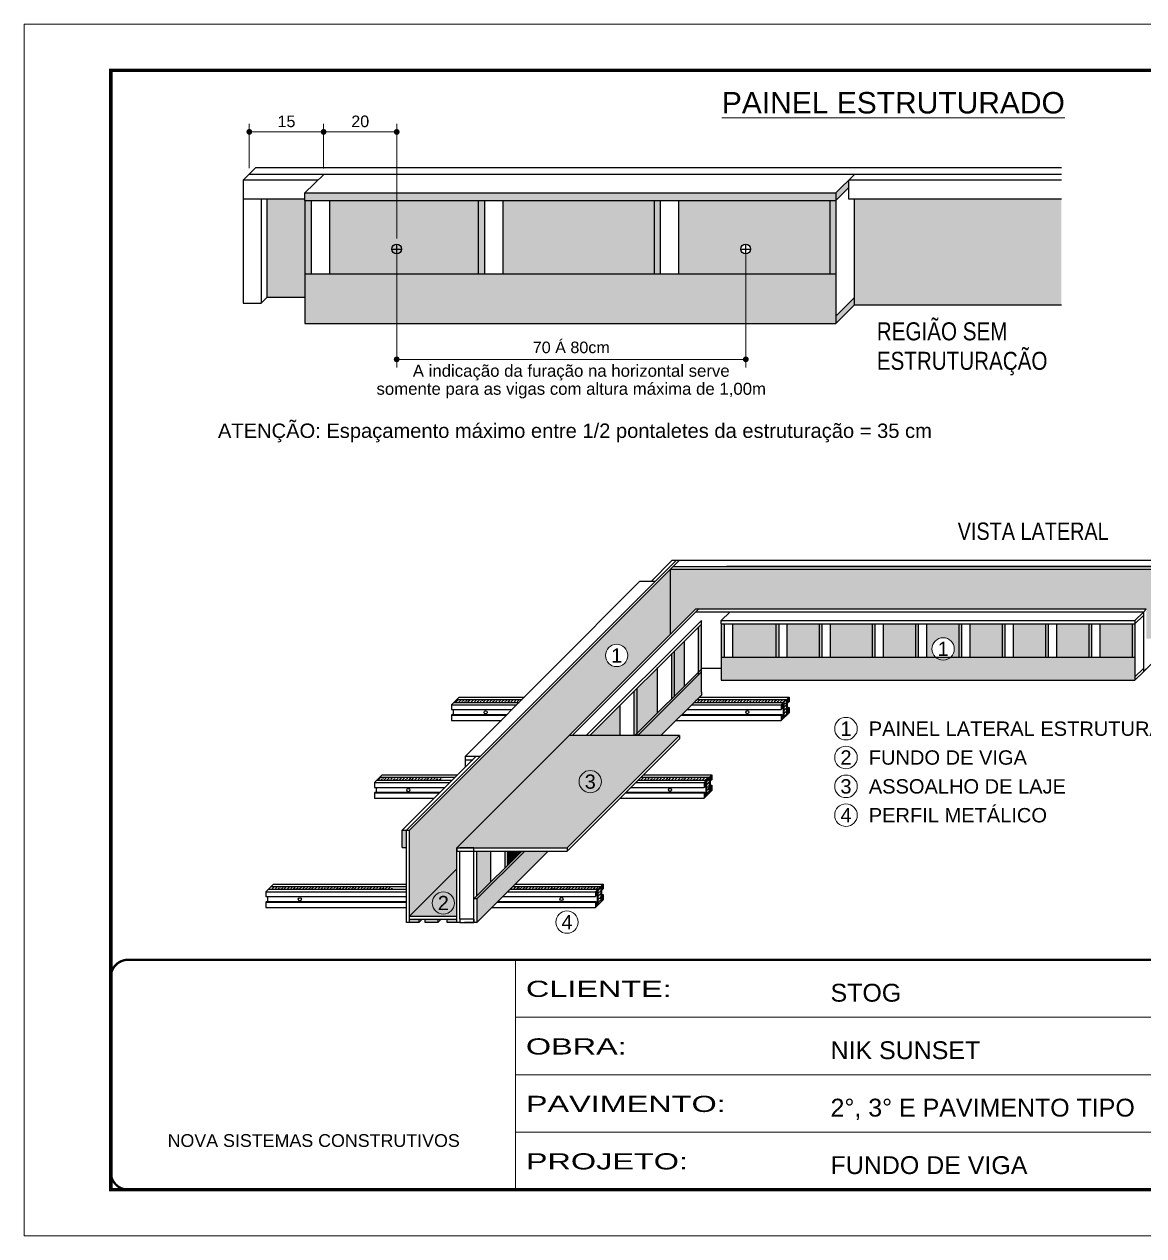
# Model space of a CAD drawing. Header units: millimetres. Extents: x 2437 to 8691, y -1523 to 4121.
# Drawn here: x 7192 to 8162, y 3071 to 4121 of the extents above; entities that cross this region are included whole.
import ezdxf
from ezdxf.enums import TextEntityAlignment as Align

# ---------------------------------------------------------------- set-up
doc = ezdxf.new("R2010")
doc.units = ezdxf.units.MM
doc.linetypes.add('CONTINUO', pattern=[0])
doc.linetypes.add('DASHED', pattern=[0.75, 0.5, -0.25])
for name, color, linetype, lineweight in [('CARIMBO', 255, 'Continuous', 9), ('Demarcação 1', 251, 'Continuous', 9), ('Folhas', 255, 'Continuous', 9), ('SARRAFO DE PRESSAO', 251, 'DASHED', 9)]:
    doc.layers.add(name, color=color, linetype=linetype, lineweight=lineweight)
doc.layers.add('COTA', color=241, linetype='Continuous')
doc.layers.add('Demarcação 2', color=254, linetype='Continuous', lineweight=9, true_color=0xe0e0e0)
doc.styles.add('ARIAL', font='arial.ttf')
doc.styles.add('CESAR1', font='arial.ttf', dxfattribs={"oblique": 15})
doc.styles.get("Standard").update_dxf_attribs({"font": 'arial.ttf'})
doc.styles.add('Tecnologia', font='')
doc.styles.add('texto', font='ARIALN.TTF')
doc.styles.get('Tecnologia').set_extended_font_data('Forgotten Futurist')
doc.dimstyles.new('1x', dxfattribs={"dimtxt": 10, "dimasz": 5, "dimexe": 7, "dimexo": 5, "dimgap": 4, "dimtad": 1, "dimdec": 1, "dimdsep": 46, "dimtxsty": 'Standard', "dimblk": 'DOT', "dimcen": 0.09, "dimclrd": 4, "dimclre": 4, "dimclrt": 2, "dimadec": 0, "dimazin": 2, "dimtfac": 1, "dimtdec": 1, "dimtmove": 0, "dimatfit": 3, "dimldrblk": 'DOT', "dimfxl": 1, "dimtolj": 1, "dimtzin": 0, "dimlwd": 9, "dimlwe": 9, "dimarcsym": 0})
pattern_1 = [(45, (4984.8396, 51760.1277), (0.99436891, 3.64601934), [4.6875, -0.9375, 0, -0.9375])]

# ---------------------------------------------------------------- blocks, each defined once
blk = doc.blocks.new('9999999999')
at = {"color": 30, "linetype": 'CONTINUO'}
for p, q in [((98564.6, 34230.2), (98564.6, 34429.4)), ((98564.6, 34379.6), (99584, 34379.6)), ((98564.6, 34329.8), (99488, 34329.8)), ((98564.6, 34280), (99488, 34280))]:
    blk.add_line(p, q, dxfattribs=at)
at = {"color": 30, "linetype": 'CONTINUO', "const_width": 2}
blk.add_lwpolyline([(99584, 34230.2), (99584, 34414.4, 0.414214), (99569, 34429.4), (98229, 34429.4, 0.414214), (98214, 34414.4), (98214, 34245.2, 0.414214), (98229, 34230.2), (99584, 34230.2)], format="xyb", dxfattribs=at)
at = {"layer": 'Folhas'}
blk.add_lwpolyline([(98139, 34190.2), (99624, 34190.2), (99624, 35240.2), (98139, 35240.2)], close=True, dxfattribs=at)
at = {"layer": 'Folhas', "color": 30, "const_width": 3}
blk.add_lwpolyline([(98214, 34230.2), (99584, 34230.2), (99584, 35200.2), (98214, 35200.2)], close=True, dxfattribs=at)
at = {"color": 7, "linetype": 'Continuous', "ltscale": 5, "style": 'ARIAL'}
for s, height, p in [('STOG', 15.48, (98837.7, 34393.1)), ('NIK SUNSET', 15.48, (98837.7, 34343.3)), ('2°, 3° E PAVIMENTO TIPO', 15.483, (98837.7, 34293.5)), ('NOVA SISTEMAS CONSTRUTIVOS', 11.059, (98263.2, 34267.2)), ('FUNDO DE VIGA', 15.483, (98837.7, 34243.7))]:
    blk.add_text(s, height=height, dxfattribs=at).set_placement(p)
at = {"layer": 'Folhas', "color": 7, "style": 'Tecnologia', "width": 1.5}
for s, p in [('CLIENTE:', (98573.7, 34397.2)), ('OBRA:', (98573.7, 34347.3)), ('PAVIMENTO:', (98573.7, 34297.5)), ('PROJETO:', (98573.7, 34247.7))]:
    blk.add_text(s, height=14, dxfattribs=at).set_placement(p)
blk = doc.blocks.new('_Dot')
at = {"color": 0, "linetype": 'ByBlock', "lineweight": -2}
blk.add_line((-0.5, 0), (-1, 0), dxfattribs=at)
at = {"color": 0, "linetype": 'ByBlock', "const_width": 0.5}
blk.add_lwpolyline([(-0.25, 0, 1), (0.25, 0, 1)], format="xyb", close=True, dxfattribs=at)
blk = doc.blocks.new('*D5')
at = {"layer": 'COTA', "color": 4, "lineweight": 9, "transparency": 16777216}
for p, q in [((7387.4, 3996.1), (7387.4, 4034.5)), ((7451.8, 3995.7), (7451.8, 4034.5)), ((7392.4, 4027.5), (7446.8, 4027.5))]:
    blk.add_line(p, q, dxfattribs=at)
at = {"layer": 'Defpoints', "color": 0, "transparency": 16777216}
for p in [(7451.8, 4027.5), (7387.4, 3991.1), (7451.8, 3990.7)]:
    blk.add_point(p, dxfattribs=at)
at = {"layer": 'COTA', "color": 4, "lineweight": 9, "transparency": 16777216, "xscale": 5, "yscale": 5, "zscale": 5, "rotation": 180}
blk.add_blockref('_Dot', (7387.4, 4027.5), dxfattribs=at)
at = {"layer": 'COTA', "color": 4, "lineweight": 9, "transparency": 16777216, "xscale": 5, "yscale": 5, "zscale": 5}
blk.add_blockref('_Dot', (7451.8, 4027.5), dxfattribs=at)
at = {"layer": 'COTA', "color": 2, "transparency": 16777216, "insert": (7419.6, 4036.6), "char_height": 10, "attachment_point": 5}
blk.add_mtext('\\A1;15', dxfattribs=at)
blk = doc.blocks.new('*D6')
at = {"layer": 'COTA', "color": 4, "lineweight": 9, "transparency": 16777216}
for p, q in [((7451.8, 3995.7), (7451.8, 4034.5)), ((7515.1, 3935.2), (7515.1, 4034.5)), ((7456.8, 4027.5), (7510.1, 4027.5))]:
    blk.add_line(p, q, dxfattribs=at)
at = {"layer": 'Defpoints', "color": 0, "transparency": 16777216}
for p in [(7515.1, 4027.5), (7451.8, 3990.7), (7515.1, 3930.2)]:
    blk.add_point(p, dxfattribs=at)
at = {"layer": 'COTA', "color": 4, "lineweight": 9, "transparency": 16777216, "xscale": 5, "yscale": 5, "zscale": 5, "rotation": 180}
blk.add_blockref('_Dot', (7451.8, 4027.5), dxfattribs=at)
at = {"layer": 'COTA', "color": 4, "lineweight": 9, "transparency": 16777216, "xscale": 5, "yscale": 5, "zscale": 5}
blk.add_blockref('_Dot', (7515.1, 4027.5), dxfattribs=at)
at = {"layer": 'COTA', "color": 2, "transparency": 16777216, "insert": (7483.5, 4036.6), "char_height": 10, "attachment_point": 5}
blk.add_mtext('\\A1;20', dxfattribs=at)
blk = doc.blocks.new('*D7')
at = {"layer": 'COTA', "color": 4, "lineweight": 9, "transparency": 16777216}
for p, q in [((7515.1, 3925.2), (7515.1, 3823.4)), ((7817.6, 3925.2), (7817.6, 3823.4)), ((7520.1, 3830.4), (7812.6, 3830.4))]:
    blk.add_line(p, q, dxfattribs=at)
at = {"layer": 'Defpoints', "color": 0, "transparency": 16777216}
for p in [(7515.1, 3930.2), (7817.6, 3930.2), (7817.6, 3830.4)]:
    blk.add_point(p, dxfattribs=at)
at = {"layer": 'COTA', "color": 4, "lineweight": 9, "transparency": 16777216, "xscale": 5, "yscale": 5, "zscale": 5, "rotation": 180}
blk.add_blockref('_Dot', (7515.1, 3830.4), dxfattribs=at)
at = {"layer": 'COTA', "color": 4, "lineweight": 9, "transparency": 16777216, "xscale": 5, "yscale": 5, "zscale": 5}
blk.add_blockref('_Dot', (7817.6, 3830.4), dxfattribs=at)
at = {"layer": 'COTA', "color": 2, "transparency": 16777216, "insert": (7666.4, 3840.7), "char_height": 10, "attachment_point": 5}
blk.add_mtext('\\A1;70 Á 80cm', dxfattribs=at)

msp = doc.modelspace()

# ---------------------------------------------------------------- hatches: boundary and pattern name
for points in [[(7907.03, 3979.46), (7907.03, 3985.83), (7895.68, 3974.58), (7895.68, 3968.2)], [(7738.08, 3904.49), (7743.4, 3904.49), (7743.4, 3968.2), (7738.08, 3968.2)], [(7523.54, 3422.32), (7519.88, 3422.32), (7519.88, 3407.46), (7523.54, 3407.46)]]:
    msp.add_hatch(color=256).paths.add_polyline_path(points)
at = {"linetype": 'ByBlock', "ltscale": 2}
for points in [[(7895.68, 3974.58), (7435.62, 3974.58), (7435.62, 3968.2), (7895.68, 3968.2)], [(7435.51, 3904.49), (7440.84, 3904.49), (7440.84, 3968.09), (7435.51, 3968.09)], [(7585.69, 3904.49), (7591.02, 3904.49), (7591.02, 3968.09), (7585.69, 3968.09)], [(7776.64, 3557), (7779, 3559.35), (7779, 3600.79), (7776.64, 3598.44)], [(7796.29, 3572.23), (7798.73, 3572.23), (7798.73, 3600.95), (7796.29, 3600.95)], [(7843.57, 3572.23), (7846.01, 3572.23), (7846.01, 3600.95), (7843.57, 3600.95)], [(7881.1, 3572.23), (7883.54, 3572.23), (7883.54, 3600.95), (7881.1, 3600.95)], [(7927.04, 3572.23), (7929.48, 3572.23), (7929.48, 3600.95), (7927.04, 3600.95)], [(7964.57, 3572.23), (7967.01, 3572.23), (7967.01, 3600.95), (7964.57, 3600.95)], [(8002.1, 3572.23), (8004.54, 3572.23), (8004.54, 3600.95), (8002.1, 3600.95)], [(8039.64, 3572.23), (8042.08, 3572.23), (8042.08, 3600.95), (8039.64, 3600.95)], [(8077.17, 3572.23), (8079.61, 3572.23), (8079.61, 3600.95), (8077.17, 3600.95)], [(8114.7, 3572.23), (8117.14, 3572.23), (8117.14, 3600.95), (8114.7, 3600.95)], [(8152.24, 3572.23), (8154.68, 3572.23), (8154.68, 3600.95), (8152.24, 3600.95)], [(7753.31, 3536.14), (7755.66, 3538.49), (7755.66, 3577.78), (7753.31, 3575.43)], [(7776.75, 3557.1), (7776.75, 3559.58), (7723.36, 3506.19), (7723.36, 3504.3), (7723.94, 3504.3)], [(7723.25, 3545.04), (7720.9, 3542.69), (7720.9, 3504.19), (7723.25, 3504.19)], [(7626.08, 3404.17), (7623.52, 3404.17), (7582.06, 3362.71), (7584.63, 3362.71)], [(7608.87, 3389.52), (7611.23, 3391.88), (7611.23, 3404.06), (7608.87, 3404.06)]]:
    msp.add_hatch(color=256, dxfattribs=at).paths.add_polyline_path(points)
h = msp.add_hatch(color=256)
h.paths.add_polyline_path([(7895.68, 3867.95), (7895.68, 3861.57), (7911.9, 3877.66), (7911.9, 3884.04)])
h.paths.add_polyline_path([(7890.35, 3904.49), (7895.68, 3904.49), (7895.68, 3968.2), (7890.35, 3968.2)])
at = {"linetype": 'Continuous', "ltscale": 1.5}
h = msp.add_hatch(dxfattribs=at)
h.set_pattern_fill('ANSI36', color=256, scale=15, style=0)
h.set_pattern_definition(pattern_1)
h.paths.add_polyline_path([(7567.31, 3535.62), (7564.8, 3533.11), (7621.37, 3533.11), (7623.86, 3535.62)])
h = msp.add_hatch(dxfattribs=at)
h.set_pattern_fill('ANSI36', color=256, scale=15, style=0)
h.set_pattern_definition(pattern_1)
h.paths.add_polyline_path([(7853, 3535.62), (7775.27, 3535.62), (7772.76, 3533.11), (7850.49, 3533.11)])
h.paths.add_polyline_path([(7853, 3535.62), (7850.49, 3533.11), (7850.49, 3519.5), (7853, 3522)])
h = msp.add_hatch(dxfattribs=at)
h.set_pattern_fill('ANSI36', color=256, scale=15, style=0)
h.set_pattern_definition(pattern_1)
h.paths.add_polyline_path([(7500.33, 3468.25), (7497.82, 3465.74), (7554.39, 3465.74), (7556.88, 3468.25)])
h = msp.add_hatch(dxfattribs=at)
h.set_pattern_fill('ANSI36', color=256, scale=15, style=0)
h.set_pattern_definition(pattern_1)
h.paths.add_polyline_path([(7786.02, 3468.25), (7783.51, 3465.74), (7783.51, 3452.13), (7786.02, 3454.63)])
h.paths.add_polyline_path([(7727.01, 3468.25), (7724.51, 3465.74), (7783.51, 3465.74), (7786.02, 3468.25)])
h = msp.add_hatch(dxfattribs=at)
h.set_pattern_fill('ANSI36', color=256, scale=15, style=0)
h.set_pattern_definition(pattern_1)
h.paths.add_polyline_path([(7406.25, 3373.62), (7403.75, 3371.12), (7511.22, 3371.12), (7511.22, 3373.62)])
h = msp.add_hatch(dxfattribs=at)
h.set_pattern_fill('ANSI36', color=256, scale=15, style=0)
h.set_pattern_definition(pattern_1)
h.paths.add_polyline_path([(7691.94, 3373.62), (7689.44, 3371.12), (7689.44, 3357.51), (7691.94, 3360.01)])
h.paths.add_polyline_path([(7615.84, 3373.62), (7613.33, 3371.12), (7689.44, 3371.12), (7691.94, 3373.62)])
at = {"linetype": 'ByBlock', "ltscale": 2}
h = msp.add_hatch(color=256, dxfattribs=at)
h.paths.add_polyline_path([(7534.33, 3345.33), (7526.11, 3345.33), (7526.11, 3342.41), (7534.33, 3342.41)])
h.paths.add_polyline_path([(7550.62, 3345.33), (7539.84, 3345.33), (7539.84, 3342.41), (7550.62, 3342.41)])
h.paths.add_polyline_path([(7567.17, 3345.33), (7558.95, 3345.33), (7558.95, 3342.41), (7567.17, 3342.41)])
at = {"layer": 'Demarcação 1'}
h = msp.add_hatch(color=256, dxfattribs=at)
h.paths.add_polyline_path([(7545.84, 3359.23, 1), (7565.19, 3359.23, 1)], flags=17)
h.paths.add_polyline_path([(7567.17, 3406.93), (7752.22, 3591.98), (7752.22, 3648.44), (7752.22, 3648.44), (7526.11, 3422.33), (7526.11, 3347.9), (7567.17, 3388.96)])
h.paths.add_polyline_path([(7696.03, 3573.76, -1), (7715.39, 3573.76, -1)], flags=16)
h.paths.add_polyline_path([(7547.64, 3349.98), (7563.39, 3349.98), (7563.39, 3368.53), (7547.64, 3368.53)], flags=24)
h.paths.add_polyline_path([(7697.83, 3564.51), (7713.59, 3564.51), (7713.59, 3583.07), (7697.83, 3583.07)], flags=24)
msp.add_hatch(color=256, dxfattribs=at).paths.add_polyline_path([(7752.22, 3591.98), (7774.15, 3613.91), (8164.72, 3613.91), (8164.72, 3588.28), (8183.93, 3588.28), (8183.93, 3648.44), (7752.22, 3648.44)])
h = msp.add_hatch(color=256, dxfattribs=at)
h.paths.add_polyline_path([(7526.11, 3347.9), (7567.17, 3347.9), (7567.17, 3388.96)])
h.paths.add_polyline_path([(7545.84, 3359.23, -1), (7565.19, 3359.23, -1)], flags=16)
h.paths.add_polyline_path([(7547.64, 3349.98), (7563.39, 3349.98), (7563.39, 3368.53), (7547.64, 3368.53)], flags=24)
at = {"layer": 'Demarcação 2'}
for points in [[(7435.62, 3968.2), (7435.62, 3968.2), (7435.62, 3969.26), (7402.63, 3969.26), (7402.63, 3884.04), (7435.62, 3884.04)], [(7911.9, 3969.26), (7911.9, 3877.66), (8091.18, 3877.66), (8091.18, 3969.26)], [(7457.17, 3904.49), (7585.8, 3904.49), (7585.8, 3968.2), (7457.17, 3968.2)], [(7607.35, 3904.49), (7738.08, 3904.49), (7738.08, 3968.2), (7607.35, 3968.2)], [(7895.68, 3904.49), (7435.62, 3904.49), (7435.62, 3867.95), (7435.62, 3861.57), (7895.68, 3861.57)], [(7806.27, 3572.23), (7843.68, 3572.23), (7843.68, 3601.05), (7806.27, 3601.05)], [(7853.54, 3572.23), (7881.21, 3572.23), (7881.21, 3601.05), (7853.54, 3601.05)], [(7891.08, 3572.23), (7927.14, 3572.23), (7927.14, 3601.05), (7891.08, 3601.05)], [(7937.01, 3572.23), (7964.68, 3572.23), (7964.68, 3601.05), (7937.01, 3601.05)], [(8012.08, 3572.23), (8039.74, 3572.23), (8039.74, 3601.05), (8012.08, 3601.05)], [(8049.61, 3572.23), (8077.28, 3572.23), (8077.28, 3601.05), (8049.61, 3601.05)], [(8087.14, 3572.23), (8114.81, 3572.23), (8114.81, 3601.05), (8087.14, 3601.05)], [(8124.68, 3572.23), (8152.34, 3572.23), (8152.34, 3601.05), (8124.68, 3601.05)], [(7755.76, 3538.59), (7764.43, 3547.26), (7764.43, 3586.22), (7755.76, 3577.56)], [(8154.78, 3572.23), (7995.11, 3572.23, -0.3830345), (7982.18, 3572.23), (7796.4, 3572.23), (7796.4, 3552.23), (8154.78, 3552.23)], [(7723.36, 3506.19), (7741.09, 3523.92), (7741.09, 3562.88), (7723.36, 3545.15)], [(7779.1, 3542.37), (7779.1, 3559.46), (7723.94, 3504.3), (7743.94, 3504.3), (7779.1, 3539.45)], [(7682.5, 3504.3), (7708.68, 3504.3), (7708.68, 3530.47)], [(7584.41, 3365.06), (7596.66, 3377.31), (7596.66, 3404.17), (7584.41, 3404.17)], [(7646.38, 3404.17), (7640.9, 3404.17), (7626.08, 3404.17), (7584.63, 3362.71), (7584.63, 3342.41)], [(7611.33, 3391.98), (7623.52, 3404.17), (7611.33, 3404.17)]]:
    msp.add_hatch(color=256, dxfattribs=at).paths.add_polyline_path(points)
h = msp.add_hatch(color=256, dxfattribs=at)
h.paths.add_polyline_path([(7813.4, 3926.02, -1), (7821.77, 3926.02, -1)], flags=16)
h.paths.add_polyline_path([(7759.63, 3904.49), (7890.35, 3904.49), (7890.35, 3968.2), (7759.63, 3968.2)])
h = msp.add_hatch(color=256, dxfattribs=at)
h.paths.add_polyline_path([(7998.33, 3579.43, -1), (7978.97, 3579.43, -1)], flags=16)
h.paths.add_polyline_path([(7980.77, 3570.18), (7996.53, 3570.18), (7996.53, 3588.74), (7980.77, 3588.74)], flags=24)
h.paths.add_polyline_path([(7974.54, 3572.23), (8002.21, 3572.23), (8002.21, 3601.05), (7974.54, 3601.05)])
h = msp.add_hatch(color=256, dxfattribs=at)
h.paths.add_polyline_path([(7567.17, 3406.93), (7569.74, 3406.93), (7582.06, 3406.93), (7662.81, 3406.93), (7760.18, 3504.3), (7664.54, 3504.3)])
h.paths.add_polyline_path([(7674.91, 3454.92), (7690.78, 3454.92), (7690.78, 3473.8), (7674.91, 3473.8)], flags=24)

# ---------------------------------------------------------------- linework, layer by layer
at = {"linetype": 'ByBlock', "ltscale": 2}
for p, q in [((7382.19, 3985.83), (7392.63, 3996.27)), ((7451.85, 3990.67), (7435.62, 3974.58)), ((7911.9, 3990.67), (7895.68, 3974.58)), ((7382.19, 3985.83), (7382.19, 3969.26)), ((7907.03, 3969.26), (7907.03, 3985.83)), ((7382.19, 3969.26), (7382.19, 3879.21)), ((7397.79, 3969.26), (7397.79, 3879.21)), ((7402.63, 3969.26), (7402.63, 3884.04)), ((7435.62, 3974.58), (7895.68, 3974.58)), ((7435.62, 3968.2), (7435.62, 3974.58)), ((7907.03, 3979.46), (7895.68, 3968.2)), ((7895.68, 3974.58), (7895.68, 3861.57)), ((7911.9, 3877.66), (7911.9, 3969.26)), ((7435.62, 3968.2), (7435.62, 3861.57)), ((7435.62, 3968.2), (7435.62, 3867.95)), ((7435.62, 3968.2), (7895.68, 3968.2)), ((7440.95, 3968.2), (7440.95, 3904.49)), ((7457.17, 3904.49), (7457.17, 3968.2)), ((7585.8, 3968.2), (7585.8, 3904.49)), ((7591.13, 3968.2), (7591.13, 3904.49)), ((7607.35, 3904.49), (7607.35, 3968.2)), ((7738.08, 3968.2), (7738.08, 3904.49)), ((7743.4, 3968.2), (7743.4, 3904.49)), ((7759.63, 3904.49), (7759.63, 3968.2)), ((7890.35, 3968.2), (7890.35, 3904.49)), ((7397.79, 3879.21), (7402.63, 3884.04)), ((7435.62, 3884.04), (7402.63, 3884.04)), ((7435.62, 3884.04), (7402.63, 3884.04)), ((7911.9, 3884.04), (7895.68, 3867.95)), ((7911.9, 3877.66), (7895.68, 3861.57)), ((7667.1, 3504.3), (7776.72, 3613.91)), ((8162.21, 3611.34), (8164.72, 3613.91)), ((7803.83, 3611.34), (7796.4, 3603.97)), ((7796.4, 3603.97), (8154.78, 3603.97)), ((7796.4, 3601.06), (7796.4, 3603.97)), ((8162.21, 3611.34), (8154.78, 3603.97)), ((8162.21, 3608.42), (8154.78, 3601.05)), ((8154.78, 3603.97), (8154.78, 3601.05)), ((8162.21, 3611.34), (8162.21, 3559.6)), ((7776.75, 3557.1), (7776.75, 3598.54)), ((7779.1, 3542.37), (7779.1, 3600.89)), ((7796.4, 3601.06), (7796.4, 3552.23)), ((7796.4, 3601.06), (7796.4, 3572.23)), ((7796.4, 3601.05), (8154.78, 3601.05)), ((7798.84, 3601.06), (7798.84, 3572.23)), ((7806.27, 3572.23), (7806.27, 3601.06)), ((7843.68, 3601.06), (7843.68, 3572.23)), ((7846.12, 3601.06), (7846.12, 3572.23)), ((7853.54, 3572.23), (7853.54, 3601.06)), ((7881.21, 3601.06), (7881.21, 3572.23)), ((7883.65, 3601.06), (7883.65, 3572.23)), ((7891.08, 3572.23), (7891.08, 3601.06)), ((7927.14, 3601.06), (7927.14, 3572.23)), ((7929.58, 3601.06), (7929.58, 3572.23)), ((7937.01, 3572.23), (7937.01, 3601.06)), ((7964.68, 3601.06), (7964.68, 3572.23)), ((7967.12, 3601.06), (7967.12, 3572.23)), ((7974.54, 3572.23), (7974.54, 3601.06)), ((8002.21, 3601.06), (8002.21, 3572.23)), ((8004.65, 3601.06), (8004.65, 3572.23)), ((8012.08, 3572.23), (8012.08, 3601.06)), ((8039.74, 3601.06), (8039.74, 3572.23)), ((8042.18, 3601.06), (8042.18, 3572.23)), ((8049.61, 3572.23), (8049.61, 3601.06)), ((8077.28, 3601.06), (8077.28, 3572.23)), ((8079.72, 3601.06), (8079.72, 3572.23)), ((8087.14, 3572.23), (8087.14, 3601.06)), ((8114.81, 3601.05), (8114.81, 3572.23)), ((8117.25, 3601.05), (8117.25, 3572.23)), ((8124.68, 3572.23), (8124.68, 3601.05)), ((8152.34, 3601.05), (8152.34, 3572.23)), ((8154.78, 3601.05), (8154.78, 3552.23)), ((7764.43, 3547.26), (7764.43, 3586.22)), ((7753.41, 3536.24), (7753.41, 3575.54)), ((7755.76, 3538.59), (7755.76, 3577.89)), ((7779.1, 3561.93), (7721.47, 3504.3)), ((7741.09, 3523.92), (7741.09, 3563.22)), ((7796.4, 3562.52), (7779.1, 3562.52)), ((8162.21, 3562.52), (8154.78, 3555.15)), ((8162.21, 3559.6), (8154.78, 3552.23)), ((8168.77, 3566.1), (8158.39, 3555.8)), ((8164.72, 3562.09), (8162.21, 3559.6)), ((7721, 3504.3), (7721, 3542.79)), ((7723.36, 3504.3), (7723.36, 3545.15)), ((7779.1, 3542.37), (7779.1, 3539.45)), ((7562.73, 3531.04), (7562.73, 3526.85)), ((7562.73, 3531.04), (7605.98, 3531.04)), ((7562.73, 3531.04), (7619.31, 3531.04)), ((7564.8, 3533.11), (7621.37, 3533.11)), ((7567.31, 3535.62), (7623.86, 3535.62)), ((7569.38, 3537.69), (7625.92, 3537.69)), ((7770.69, 3531.04), (7848.42, 3531.04)), ((7772.76, 3533.11), (7850.49, 3533.11)), ((7775.27, 3535.62), (7853, 3535.62)), ((7777.33, 3537.69), (7855.07, 3537.69)), ((7848.42, 3531.04), (7848.42, 3526.85)), ((7849.06, 3530.77), (7849.06, 3527.49)), ((7849.87, 3531.57), (7849.87, 3519.65)), ((7850.49, 3533.11), (7850.49, 3519.5)), ((7853, 3535.62), (7853, 3522)), ((7853.62, 3535.33), (7853.62, 3523.4)), ((7853.62, 3532.87), (7854.44, 3532.87)), ((7853.62, 3528.62), (7855.07, 3528.62)), ((7854.44, 3536.15), (7854.44, 3532.87)), ((7562.73, 3526.85), (7615.14, 3526.85)), ((7562.73, 3521.98), (7610.3, 3521.98)), ((7563.37, 3522.62), (7610.94, 3522.62)), ((7564.18, 3526.85), (7564.18, 3522.62)), ((7761.63, 3521.98), (7848.42, 3521.98)), ((7762.27, 3522.62), (7849.06, 3522.62)), ((7766.5, 3526.85), (7848.42, 3526.85)), ((7849.06, 3519.65), (7849.87, 3519.65)), ((7853.62, 3528), (7854.44, 3528)), ((7853.62, 3524.22), (7854.44, 3524.22)), ((7854.44, 3528), (7854.44, 3524.22)), ((7562.73, 3517.43), (7592.44, 3517.43)), ((7562.73, 3517.43), (7605.78, 3517.43)), ((7757.08, 3517.43), (7848.42, 3517.43)), ((7760.3, 3504.3), (7760.3, 3501.53)), ((7574.87, 3477.33), (7574.87, 3486.35)), ((7574.87, 3483.43), (7580.97, 3483.43)), ((7497.82, 3465.74), (7563.29, 3465.74)), ((7500.33, 3468.25), (7565.8, 3468.25)), ((7502.4, 3470.32), (7567.86, 3470.32)), ((7724.49, 3465.74), (7783.51, 3465.74)), ((7726.99, 3468.25), (7786.02, 3468.25)), ((7729.06, 3470.32), (7788.09, 3470.32)), ((7783.51, 3465.74), (7783.51, 3452.13)), ((7786.02, 3468.25), (7786.02, 3454.63)), ((7786.64, 3467.96), (7786.64, 3456.03)), ((7786.64, 3465.5), (7787.46, 3465.5)), ((7787.46, 3468.78), (7787.46, 3465.5)), ((7495.75, 3463.67), (7539, 3463.67)), ((7495.75, 3463.67), (7561.22, 3463.67)), ((7495.75, 3463.67), (7495.75, 3459.48)), ((7495.75, 3459.48), (7557.03, 3459.48)), ((7495.75, 3454.61), (7552.16, 3454.61)), ((7496.39, 3455.25), (7552.8, 3455.25)), ((7497.2, 3459.48), (7497.2, 3455.25)), ((7713.36, 3454.61), (7781.44, 3454.61)), ((7714, 3455.25), (7782.08, 3455.25)), ((7718.23, 3459.48), (7781.44, 3459.48)), ((7722.42, 3463.67), (7781.44, 3463.67)), ((7781.44, 3463.67), (7781.44, 3459.48)), ((7782.08, 3463.4), (7782.08, 3460.12)), ((7782.89, 3464.2), (7782.89, 3452.28)), ((7786.64, 3461.25), (7788.09, 3461.25)), ((7786.64, 3460.63), (7787.46, 3460.63)), ((7786.64, 3456.85), (7787.46, 3456.85)), ((7787.46, 3460.63), (7787.46, 3456.85)), ((7495.75, 3450.06), (7525.46, 3450.06)), ((7495.75, 3450.06), (7547.61, 3450.06)), ((7708.81, 3450.06), (7781.44, 3450.06)), ((7782.08, 3452.28), (7782.89, 3452.28)), ((7519.88, 3407.46), (7519.88, 3422.32)), ((7523.54, 3422.33), (7526.11, 3422.33)), ((7519.88, 3407.46), (7523.54, 3407.46)), ((7567.17, 3406.93), (7569.74, 3406.93)), ((7572.96, 3404.17), (7640.9, 3404.17)), ((7582.06, 3345.33), (7582.06, 3404.17)), ((7584.41, 3365.06), (7584.41, 3404.03)), ((7596.66, 3377.31), (7596.66, 3404.17)), ((7608.98, 3389.63), (7608.98, 3404.17)), ((7611.33, 3391.98), (7611.33, 3404.17)), ((7662.81, 3406.93), (7662.81, 3404.17)), ((7403.75, 3371.12), (7523.54, 3371.12)), ((7406.25, 3373.62), (7523.54, 3373.62)), ((7408.32, 3375.69), (7523.54, 3375.69)), ((7613.33, 3371.12), (7689.44, 3371.12)), ((7615.84, 3373.62), (7691.94, 3373.62)), ((7617.91, 3375.69), (7694.01, 3375.69)), ((7689.44, 3371.12), (7689.44, 3357.51)), ((7691.94, 3373.62), (7691.94, 3360.01)), ((7692.57, 3373.33), (7692.57, 3361.41)), ((7692.57, 3370.88), (7693.39, 3370.88)), ((7693.39, 3374.15), (7693.39, 3370.88)), ((7401.68, 3369.05), (7497.89, 3369.05)), ((7401.68, 3369.05), (7523.54, 3369.05)), ((7401.68, 3369.05), (7401.68, 3364.86)), ((7401.68, 3364.86), (7523.54, 3364.86)), ((7402.32, 3360.63), (7523.54, 3360.63)), ((7403.12, 3364.86), (7403.12, 3360.63)), ((7602.84, 3360.63), (7688.01, 3360.63)), ((7607.07, 3364.86), (7687.37, 3364.86)), ((7611.27, 3369.05), (7687.37, 3369.05)), ((7687.37, 3369.05), (7687.37, 3364.86)), ((7688.01, 3368.77), (7688.01, 3365.5)), ((7688.81, 3369.58), (7688.81, 3357.66)), ((7692.57, 3366.63), (7694.01, 3366.63)), ((7692.57, 3366.01), (7693.39, 3366.01)), ((7692.57, 3362.23), (7693.39, 3362.23)), ((7693.39, 3366.01), (7693.39, 3362.23)), ((7401.68, 3359.99), (7523.54, 3359.99)), ((7401.68, 3355.44), (7497.89, 3355.44)), ((7401.68, 3355.44), (7523.54, 3355.44)), ((7597.65, 3355.44), (7687.37, 3355.44)), ((7602.2, 3359.99), (7687.37, 3359.99)), ((7688.01, 3357.66), (7688.81, 3357.66)), ((7582.06, 3345.33), (7582.06, 3342.41))]:
    msp.add_line(p, q, dxfattribs=at)
for p, q in [((8091.18, 3990.67), (7387.03, 3990.67)), ((8091.18, 3996.27), (7392.63, 3996.27)), ((7446.97, 3985.83), (7382.19, 3985.83)), ((8091.18, 3985.83), (7907.03, 3985.83)), ((7435.62, 3969.26), (7382.19, 3969.26)), ((8091.18, 3969.26), (7907.03, 3969.26)), ((7435.5, 3904.49), (7895.68, 3904.49)), ((7382.19, 3879.21), (7397.79, 3879.21)), ((7435.62, 3861.57), (7895.68, 3861.57)), ((7757.27, 3656.06), (7523.54, 3422.33)), ((7759.83, 3656.06), (7526.11, 3422.33)), ((7753.61, 3656.06), (7735.51, 3637.96)), ((8191.55, 3656.06), (7753.61, 3656.06)), ((7752.22, 3648.44), (8183.93, 3648.44)), ((7752.22, 3648.44), (7752.22, 3591.98)), ((7754.78, 3651.01), (8186.5, 3651.01)), ((8186.5, 3651.01), (7800.88, 3651.01)), ((7725.61, 3637.96), (7574.87, 3486.35)), ((7739.17, 3637.96), (7725.61, 3637.96)), ((7774.15, 3613.91), (7567.17, 3406.93)), ((8164.72, 3613.91), (7774.15, 3613.91)), ((7679.42, 3504.3), (7779.1, 3603.97)), ((8162.21, 3611.34), (7774.15, 3611.34)), ((7779.1, 3552.23), (7779.1, 3603.97)), ((7682.5, 3504.3), (7779.1, 3600.89)), ((7796.4, 3572.23), (8154.78, 3572.23)), ((7779.1, 3559.45), (7723.94, 3504.3)), ((7796.4, 3552.23), (8154.78, 3552.23)), ((7779.1, 3539.45), (7743.94, 3504.3)), ((7569.38, 3537.69), (7562.73, 3531.04)), ((7708.68, 3504.3), (7708.68, 3530.47)), ((7855.07, 3537.69), (7848.42, 3531.04)), ((7849.87, 3531.57), (7849.06, 3530.77)), ((7854.44, 3536.15), (7853.62, 3535.33)), ((7855.07, 3533.49), (7854.44, 3532.87)), ((7855.07, 3528.62), (7854.44, 3528)), ((7849.06, 3527.49), (7848.42, 3526.85)), ((7855.07, 3524.07), (7848.42, 3517.43)), ((7849.87, 3519.65), (7849.06, 3518.84)), ((7854.44, 3524.22), (7853.62, 3523.4)), ((7662.81, 3406.93), (7760.18, 3504.3)), ((7662.93, 3404.17), (7760.3, 3501.53)), ((7760.3, 3504.3), (7664.54, 3504.3)), ((7583.89, 3486.35), (7519.88, 3422.33)), ((7574.87, 3486.35), (7587.55, 3486.35)), ((7502.4, 3470.32), (7495.75, 3463.67)), ((7788.09, 3470.32), (7781.44, 3463.67)), ((7787.46, 3468.78), (7786.64, 3467.96)), ((7788.09, 3466.12), (7787.46, 3465.5)), ((7782.08, 3460.12), (7781.44, 3459.48)), ((7788.09, 3456.7), (7781.44, 3450.06)), ((7782.89, 3464.2), (7782.08, 3463.4)), ((7787.46, 3456.85), (7786.64, 3456.03)), ((7788.09, 3461.25), (7787.46, 3460.63)), ((7782.89, 3452.28), (7782.08, 3451.47)), ((7519.88, 3422.32), (7523.54, 3422.32)), ((7523.54, 3345.33), (7523.54, 3422.33)), ((7526.11, 3342.41), (7526.11, 3422.33)), ((7567.17, 3342.41), (7567.17, 3406.93)), ((7567.17, 3406.93), (7662.81, 3406.93)), ((7567.17, 3406.93), (7567.17, 3404.17)), ((7567.17, 3404.17), (7574.09, 3404.17)), ((7582.06, 3406.93), (7569.74, 3406.93)), ((7569.74, 3345.33), (7569.74, 3404.17)), ((7569.74, 3404.17), (7569.74, 3403.85)), ((7582.06, 3342.41), (7582.06, 3406.93)), ((7623.52, 3404.17), (7582.06, 3362.71)), ((7646.38, 3404.17), (7584.63, 3342.41)), ((7626.08, 3404.17), (7584.63, 3362.71)), ((7640.9, 3404.17), (7662.93, 3404.17)), ((7567.17, 3388.96), (7526.11, 3347.9)), ((7408.32, 3375.69), (7401.68, 3369.05)), ((7694.01, 3375.69), (7687.37, 3369.05)), ((7693.39, 3374.15), (7692.57, 3373.33)), ((7694.01, 3371.5), (7693.39, 3370.88)), ((7584.63, 3362.71), (7582.06, 3362.71)), ((7584.63, 3362.71), (7584.63, 3342.41)), ((7688.01, 3365.5), (7687.37, 3364.86)), ((7694.01, 3362.08), (7687.37, 3355.44)), ((7688.81, 3369.58), (7688.01, 3368.77)), ((7693.39, 3362.23), (7692.57, 3361.41)), ((7694.01, 3366.63), (7693.39, 3366.01)), ((7688.81, 3357.66), (7688.01, 3356.85)), ((7523.54, 3342.41), (7523.54, 3345.33)), ((7534.33, 3342.41), (7523.54, 3342.41)), ((7526.11, 3347.9), (7567.17, 3347.9)), ((7526.11, 3345.33), (7567.17, 3345.33)), ((7526.11, 3345.33), (7534.33, 3345.33)), ((7534.33, 3345.33), (7534.33, 3342.41)), ((7534.33, 3342.41), (7537.25, 3345.33)), ((7539.84, 3345.33), (7550.62, 3345.33)), ((7539.84, 3342.41), (7539.84, 3345.33)), ((7550.62, 3342.41), (7539.84, 3342.41)), ((7550.62, 3342.41), (7553.54, 3345.33)), ((7550.62, 3345.33), (7550.62, 3342.41)), ((7558.95, 3345.33), (7567.17, 3345.33)), ((7558.95, 3342.41), (7558.95, 3345.33)), ((7569.74, 3342.41), (7558.95, 3342.41)), ((7569.74, 3345.33), (7569.74, 3342.41)), ((7582.06, 3345.33), (7569.74, 3345.33)), ((7569.74, 3342.41), (7582.06, 3342.41)), ((7584.63, 3342.41), (7573.84, 3342.41))]:
    msp.add_line(p, q)
at = {"linetype": 'Continuous', "ltscale": 1.5}
for p, q in [((7515.13, 3921.84), (7515.13, 3930.21)), ((7817.58, 3921.84), (7817.58, 3930.2)), ((7510.95, 3926.02), (7519.31, 3926.02)), ((7813.4, 3926.02), (7821.77, 3926.02)), ((7911.9, 3877.66), (8091.18, 3877.66))]:
    msp.add_line(p, q, dxfattribs=at)
at = {"ltscale": 2}
for p, q in [((7855.07, 3537.69), (7855.07, 3533.49)), ((7855.07, 3528.62), (7855.07, 3524.07)), ((7563.37, 3522.62), (7562.73, 3521.98)), ((7562.73, 3521.98), (7562.73, 3517.43)), ((7849.06, 3522.62), (7848.42, 3521.98)), ((7848.42, 3521.98), (7848.42, 3517.43)), ((7849.06, 3522.62), (7849.06, 3518.84)), ((7788.09, 3470.32), (7788.09, 3466.12)), ((7496.39, 3455.25), (7495.75, 3454.61)), ((7495.75, 3454.61), (7495.75, 3450.06)), ((7782.08, 3455.25), (7781.44, 3454.61)), ((7781.44, 3454.61), (7781.44, 3450.06)), ((7782.08, 3455.25), (7782.08, 3451.47)), ((7788.09, 3461.25), (7788.09, 3456.7)), ((7694.01, 3375.69), (7694.01, 3371.5)), ((7402.32, 3360.63), (7401.68, 3359.99)), ((7688.01, 3360.63), (7687.37, 3359.99)), ((7688.01, 3360.63), (7688.01, 3356.85)), ((7694.01, 3366.63), (7694.01, 3362.08)), ((7401.68, 3359.99), (7401.68, 3355.44)), ((7687.37, 3359.99), (7687.37, 3355.44))]:
    msp.add_line(p, q, dxfattribs=at)
at = {"linetype": 'Continuous', "ltscale": 1.5}
for centre in [(7515.13, 3926.02), (7817.58, 3926.02)]:
    msp.add_circle(centre, 4.18, dxfattribs=at)
at = {"linetype": 'ByBlock', "ltscale": 2}
for centre in [(7592.19, 3524.46), (7818.97, 3524.65), (7525.21, 3457.09), (7751.99, 3457.28), (7431.13, 3362.47), (7657.91, 3362.66)]:
    msp.add_circle(centre, 1.38, dxfattribs=at)
at = {"layer": 'CARIMBO'}
for centre, radius in [((7705.71, 3573.76), 9.68), ((7988.65, 3579.43), 9.68), ((7904.43, 3510.33), 9.77), ((7904.43, 3485.33), 9.77), ((7682.85, 3464.44), 9.68), ((7904.43, 3460.33), 9.77), ((7904.43, 3435.33), 9.77), ((7555.51, 3359.23), 9.68), ((7662.66, 3342.67), 9.68)]:
    msp.add_circle(centre, radius, dxfattribs=at)

# ---------------------------------------------------------------- block references
at = {"layer": 'SARRAFO DE PRESSAO', "color": 6, "linetype": 'ByBlock'}
msp.add_blockref('9999999999', (-90946.64, -31119.37), dxfattribs=at)

# ---------------------------------------------------------------- texts
at = {"layer": 'CARIMBO', "linetype": 'Continuous', "ltscale": 2, "style": 'ARIAL'}
msp.add_text('%%UPAINEL ESTRUTURADO', height=18.59, dxfattribs=at).set_placement((7945.49, 4043.51), align=Align.CENTER)
at = {"layer": 'CARIMBO', "linetype": 'Continuous', "ltscale": 2, "style": 'texto'}
for s, height, p in [('REGIÃO SEM', 15.6, (7931.16, 3846.88)), ('ESTRUTURAÇÃO', 15.6, (7931.16, 3821.32)), ('VISTA LATERAL', 15, (8001.26, 3673.95))]:
    msp.add_text(s, height=height, dxfattribs=at).set_placement(p)
at = {"layer": 'CARIMBO', "color": 2, "style": 'ARIAL'}
for s, height, p in [('A indicação da furação na horizontal serve', 10.4, (7666.36, 3820.5)), ('somente para as vigas com altura máxima de 1,00m', 10.4, (7666.36, 3804.9)), ('ATENÇÃO: Espaçamento máximo entre 1/2 pontaletes da estruturação = 35 cm  ', 12.48, (7674.38, 3768.53))]:
    msp.add_text(s, height=height, dxfattribs=at).set_placement(p, align=Align.MIDDLE_CENTER)
at = {"layer": 'CARIMBO', "style": 'ARIAL'}
for s, height, p in [('1', 12.32, (7988.65, 3579.43)), ('1', 12.32, (7705.71, 3573.76)), ('1', 12.44, (7904.43, 3510.33)), ('2', 12.44, (7904.43, 3485.33)), ('3', 12.32, (7682.85, 3464.44)), ('3', 12.44, (7904.43, 3460.33)), ('4', 12.44, (7904.43, 3435.33)), ('2', 12.32, (7555.51, 3359.23)), ('4', 12.32, (7662.66, 3342.67))]:
    msp.add_text(s, height=height, dxfattribs=at).set_placement(p, align=Align.MIDDLE_CENTER)
at = {"layer": 'CARIMBO', "style": 'CESAR1'}
for s, p in [('PAINEL LATERAL ESTRUTURADO', (7924.2, 3510.33)), ('FUNDO DE VIGA', (7924.2, 3485.33)), ('ASSOALHO DE LAJE', (7924.2, 3460.33)), ('PERFIL METÁLICO', (7924.2, 3435.33))]:
    msp.add_text(s, height=12.436, dxfattribs=at).set_placement(p, align=Align.MIDDLE_LEFT)

# ---------------------------------------------------------------- dimensions: what is measured, and where the dimension line sits
at = {"layer": 'COTA'}
for base, p1, p2, text, picture, middle in [((7451.85, 4027.47), (7387.41, 3991.05), (7451.85, 3990.67), '15', '*D5', (7419.63, 4036.58)), ((7515.13, 4027.47), (7451.85, 3990.67), (7515.13, 3930.21), '20', '*D6', (7483.49, 4036.58)), ((7817.58, 3830.37), (7515.13, 3930.21), (7817.58, 3930.2), '70 Á 80cm', '*D7', (7666.36, 3840.72))]:
    dim = msp.add_linear_dim(base=base, p1=p1, p2=p2, text=text, dimstyle='1x', dxfattribs=at)
    dim.commit()
    dim.dimension.update_dxf_attribs({"geometry": picture, "text_midpoint": middle})

doc.saveas('drawing.dxf')
